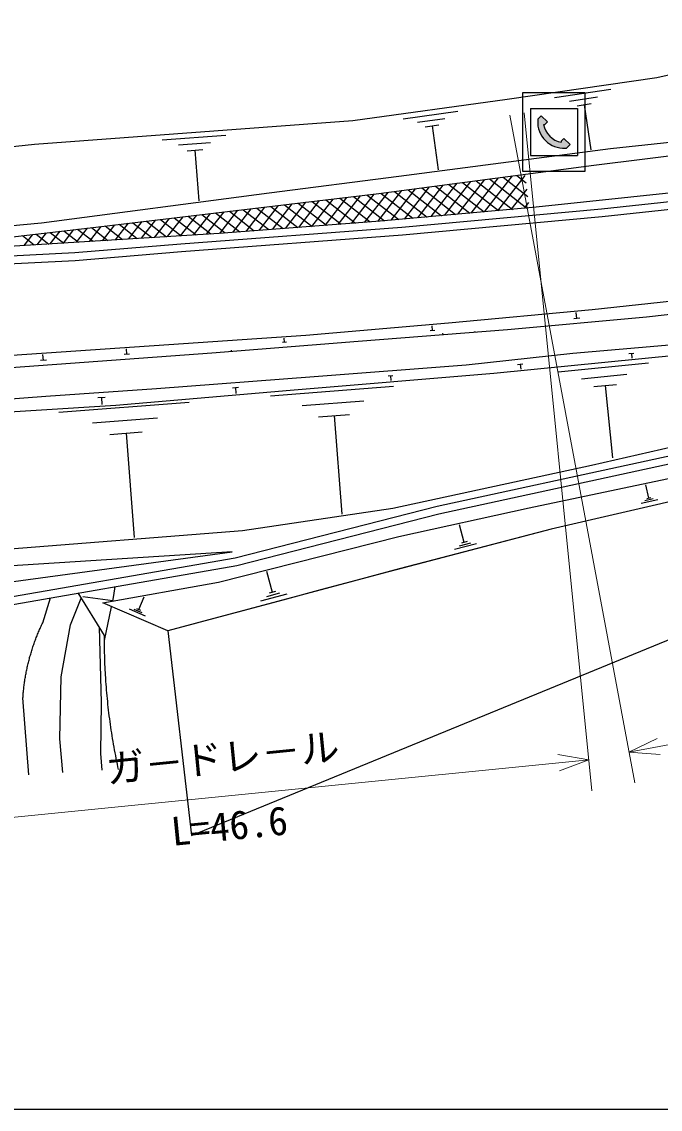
# Model space of a CAD drawing. Units: millimetres, scale not verified. Extents: x 40000 to 680000, y 20000 to 380000.
# Drawn here: x 487682 to 528529, y 205000 to 274508 of the extents above; entities that cross this region are included whole.
import ezdxf
from ezdxf.enums import TextEntityAlignment as Align

# ---------------------------------------------------------------- set-up
doc = ezdxf.new("R2010")
doc.units = ezdxf.units.MM
doc.header["$LTSCALE"] = 1000
doc.linetypes.add('CHAIN', pattern=[18.5, 12, -1.5, 3.5, -1.5])
for name, color, linetype, lineweight in [('M-BGD', 7, 'Continuous', 25), ('M-BMK', 2, 'CHAIN', 13), ('M-STR-HTXT', 7, 'Continuous', 13), ('M-STR-STRC', 7, 'Continuous', 25), ('M-TTL-BAND', 7, 'Continuous', 25)]:
    doc.layers.add(name, color=color, linetype=linetype, lineweight=lineweight)
doc.styles.add('@ＭＳ ゴシック', font='')
doc.styles.add('ＭＳ ゴシック', font='')
doc.styles.get('@ＭＳ ゴシック').set_extended_font_data('@MS Gothic')
doc.styles.get('ＭＳ ゴシック').set_extended_font_data('MS Gothic')

msp = doc.modelspace()

# ---------------------------------------------------------------- hatches: boundary and pattern name
at = {"layer": 'M-STR-STRC'}
msp.add_hatch(color=256, dxfattribs=at).paths.add_polyline_path([(520690, 268193), (520690, 268273), (520917, 268499), (521313, 268103), (521143, 267933), (521063, 267933), (521068, 267909), (521074, 267884), (521080, 267859), (521087, 267835), (521094, 267810), (521101, 267786), (521109, 267762), (521117, 267738), (521126, 267714), (521135, 267691), (521145, 267667), (521155, 267644), (521165, 267621), (521176, 267598), (521187, 267575), (521199, 267552), (521211, 267530), (521223, 267508), (521236, 267486), (521249, 267464), (521262, 267443), (521276, 267421), (521290, 267400), (521305, 267380), (521320, 267359), (521335, 267339), (521351, 267319), (521367, 267299), (521383, 267280), (521400, 267261), (521417, 267242), (521434, 267223), (521452, 267205), (521470, 267187), (521488, 267170), (521507, 267152), (521525, 267135), (521545, 267119), (521564, 267103), (521584, 267087), (521604, 267071), (521624, 267056), (521645, 267041), (521666, 267026), (521687, 267012), (521708, 266999), (521729, 266985), (521751, 266972), (521773, 266959), (521795, 266947), (521818, 266935), (521840, 266924), (521863, 266913), (521886, 266902), (521909, 266892), (521933, 266882), (521956, 266872), (521980, 266863), (522004, 266855), (522028, 266847), (522052, 266839), (522076, 266831), (522101, 266824), (522125, 266818), (522150, 266812), (522175, 266806), (522194, 266802), (522194, 266882), (522364, 267052), (522760, 266656), (522534, 266429), (522454, 266429), (522444, 266429), (522415, 266428), (522386, 266427), (522357, 266427), (522328, 266427), (522298, 266428), (522269, 266429), (522240, 266431), (522211, 266434), (522182, 266437), (522153, 266440), (522124, 266444), (522095, 266448), (522066, 266453), (522038, 266459), (522009, 266464), (521980, 266471), (521952, 266478), (521924, 266485), (521896, 266493), (521868, 266501), (521840, 266510), (521812, 266520), (521785, 266529), (521757, 266540), (521730, 266551), (521703, 266562), (521676, 266574), (521650, 266586), (521624, 266598), (521598, 266611), (521572, 266625), (521546, 266639), (521521, 266653), (521496, 266668), (521471, 266684), (521446, 266699), (521422, 266716), (521398, 266732), (521374, 266749), (521351, 266767), (521327, 266785), (521305, 266803), (521282, 266821), (521260, 266840), (521238, 266860), (521217, 266880), (521196, 266900), (521175, 266920), (521154, 266941), (521134, 266963), (521115, 266984), (521095, 267006), (521076, 267028), (521058, 267051), (521040, 267074), (521022, 267097), (521005, 267121), (520988, 267144), (520971, 267169), (520955, 267193), (520940, 267218), (520924, 267243), (520910, 267268), (520895, 267293), (520882, 267319), (520868, 267345), (520855, 267371), (520843, 267397), (520831, 267424), (520819, 267451), (520808, 267478), (520797, 267505), (520787, 267533), (520778, 267560), (520768, 267588), (520760, 267616), (520751, 267644), (520744, 267672), (520736, 267700), (520730, 267729), (520723, 267757), (520718, 267786), (520712, 267815), (520708, 267843), (520703, 267872), (520700, 267901), (520697, 267930), (520694, 267959), (520692, 267988), (520690, 268018), (520689, 268047), (520688, 268076), (520688, 268105), (520688, 268134), (520689, 268164)])

# ---------------------------------------------------------------- linework, layer by layer
at = {"layer": 'M-BGD'}
for p, q in [((521762, 269666), (525366, 270190)), ((522715, 269437), (524517, 269699)), ((523218, 269142), (524119, 269273)), ((523669, 269207), (524088, 266324)), ((512074, 268313), (515589, 268795)), ((513001, 268082), (514758, 268323)), ((513489, 267791), (514367, 267912)), ((513928, 267851), (514314, 265040)), ((496674, 266964), (500731, 267267)), ((497718, 266634), (499747, 266786)), ((498256, 266267), (499270, 266342)), ((498763, 266304), (499005, 263059)), ((513868, 262050), (515533, 264183)), ((514720, 262126), (516417, 264299)), ((515573, 262203), (517301, 264416)), ((515877, 264228), (518172, 262435)), ((516425, 262279), (518186, 264533)), ((516745, 264343), (519083, 262517)), ((517278, 262355), (519070, 264650)), ((517614, 264458), (519994, 262598)), ((518131, 262432), (519889, 264683)), ((518482, 264572), (520067, 263335)), ((519351, 264687), (519950, 264219)), ((508773, 261620), (510231, 263486)), ((509616, 261683), (511112, 263598)), ((510459, 261747), (511996, 263715)), ((510666, 263540), (512706, 261946)), ((511310, 261821), (512880, 263832)), ((511534, 263654), (513617, 262028)), ((512163, 261898), (513764, 263949)), ((512403, 263769), (514528, 262109)), ((513015, 261974), (514649, 264066)), ((513271, 263884), (515439, 262191)), ((514140, 263999), (516350, 262272)), ((515008, 264113), (517261, 262354)), ((518983, 262508), (520004, 263815)), ((502874, 261173), (504116, 262764)), ((503716, 261237), (504990, 262868)), ((504493, 262809), (506260, 261429)), ((504559, 261301), (505863, 262971)), ((505375, 262913), (507185, 261499)), ((505402, 261364), (506737, 263074)), ((506245, 261428), (507611, 263177)), ((506257, 263017), (508111, 261569)), ((507088, 261492), (508484, 263280)), ((507140, 263121), (509037, 261640)), ((507931, 261556), (509358, 263383)), ((508022, 263225), (509963, 261710)), ((508904, 263329), (510884, 261783)), ((509786, 263434), (511795, 261865)), ((519836, 262584), (520118, 262946)), ((497845, 260826), (498875, 262146)), ((498318, 262080), (499771, 260946)), ((498678, 260878), (499749, 262249)), ((499200, 262184), (500705, 261009)), ((499511, 260929), (500622, 262352)), ((500082, 262288), (501631, 261079)), ((500345, 260982), (501496, 262455)), ((500965, 262392), (502557, 261149)), ((501188, 261045), (502369, 262558)), ((501847, 262497), (503483, 261219)), ((502031, 261109), (503243, 262661)), ((502729, 262601), (504408, 261289)), ((503611, 262705), (505334, 261359)), ((492010, 260463), (492761, 261424)), ((492143, 261352), (493187, 260536)), ((492844, 260515), (493634, 261527)), ((493025, 261455), (494127, 260595)), ((493677, 260567), (494508, 261630)), ((493908, 261560), (495068, 260653)), ((494511, 260619), (495381, 261733)), ((494790, 261664), (496009, 260712)), ((495344, 260670), (496255, 261837)), ((495672, 261768), (496949, 260770)), ((496178, 260722), (497128, 261940)), ((496554, 261872), (497890, 260829)), ((497011, 260774), (498002, 262043)), ((497436, 261976), (498830, 260887)), ((487725, 260836), (488484, 260244)), ((487843, 260204), (488398, 260915)), ((488609, 260939), (489425, 260302)), ((488676, 260256), (489271, 261017)), ((489492, 261043), (490365, 260361)), ((489510, 260308), (490143, 261118)), ((490343, 260360), (491015, 261220)), ((490376, 261146), (491306, 260419)), ((491177, 260411), (491888, 261322)), ((491259, 261249), (492246, 260478)), ((524167, 256123), (536557, 257431)), ((527657, 255650), (538376, 256848)), ((514983, 255272), (524167, 256123)), ((523184, 255542), (523148, 255929)), ((505846, 254485), (514983, 255272)), ((518766, 254836), (527657, 255650)), ((523377, 255559), (522990, 255524)), ((482255, 252880), (505846, 254485)), ((509197, 254098), (518766, 254836)), ((514116, 254778), (513801, 254754)), ((513958, 254766), (513934, 255081)), ((514605, 254602), (514611, 254516)), ((516654, 254721), (516657, 254674)), ((499838, 253357), (509197, 254098)), ((504626, 254037), (504361, 254016)), ((504494, 254026), (504473, 254292)), ((530359, 253943), (522945, 253300)), ((483697, 252164), (499838, 253357)), ((489066, 252861), (489038, 253242)), ((494576, 253269), (494227, 253243)), ((494402, 253256), (494376, 253605)), ((501074, 253511), (501077, 253455)), ((522945, 253300), (516114, 252553)), ((526517, 253309), (526839, 253336)), ((526678, 253322), (526706, 253000)), ((489256, 252875), (488876, 252847)), ((516114, 252553), (506379, 251804)), ((519395, 252610), (519730, 252646)), ((519562, 252628), (519599, 252293)), ((521994, 252130), (527783, 252705)), ((506379, 251804), (496294, 251049)), ((511115, 251867), (511425, 251891)), ((511270, 251879), (511294, 251569)), ((523499, 251695), (526393, 251983)), ((496294, 251049), (489221, 250553)), ((501164, 251113), (501554, 251142)), ((501359, 251128), (501388, 250738)), ((503597, 250604), (511474, 251220)), ((524280, 251188), (525727, 251332)), ((525004, 251260), (525464, 246629)), ((489221, 250553), (484357, 250200)), ((492545, 250485), (493012, 250518)), ((492779, 250502), (492811, 250035)), ((505628, 249970), (509566, 250278)), ((490062, 249546), (498388, 250197)), ((492208, 248876), (496371, 249202)), ((506674, 249260), (508643, 249414)), ((507659, 249337), (508151, 243034)), ((493314, 248125), (495396, 248288)), ((494355, 248206), (494876, 241546)), ((524128, 246160), (534861, 248631)), ((511418, 243421), (524128, 246160)), ((527792, 244051), (527595, 244903)), ((528083, 244006), (527550, 243883)), ((527925, 244082), (527659, 244020)), ((501810, 241987), (511418, 243421)), ((528374, 243961), (527308, 243714)), ((484794, 240658), (501810, 241987)), ((515991, 241233), (515696, 242361)), ((516167, 241279), (515815, 241187)), ((516769, 241136), (515360, 240767)), ((516380, 241184), (515675, 241000)), ((503714, 238034), (503354, 239375)), ((493505, 237491), (491581, 237746)), ((495169, 236939), (495522, 237758)), ((504642, 237924), (502966, 237474)), ((504178, 237979), (503340, 237754)), ((503923, 238090), (503505, 237978)), ((492972, 234970), (493427, 237120)), ((495593, 236513), (494568, 236955)), ((495381, 236726), (494869, 236947)), ((495297, 236883), (495041, 236994))]:
    msp.add_line(p, q, dxfattribs=at)
for points in [[(568375, 278900), (564763, 278151), (562522, 277686), (548637, 275436), (528317, 270922), (518725, 269528), (508856, 268174), (488504, 266656), (470509, 264736), (470481, 264998), (466459, 264592)], [(568905, 276118), (568630, 275188), (567467, 273670), (565771, 272142), (563668, 270883), (559953, 269989), (554367, 269225), (547522, 268375), (540248, 267778), (532727, 267179), (525353, 266390), (511798, 264608), (503500, 263547), (488936, 261640), (475847, 260418), (470679, 259962), (469558, 260605), (467709, 262406), (466459, 264592)], [(478258, 259732), (492427, 261385), (510520, 263520), (524275, 265338), (530978, 266162), (539862, 266828), (550208, 267727), (560986, 269180), (562347, 269497), (564214, 270136), (565880, 271081), (568260, 273192), (569220, 274467)], [(569835, 271247), (568611, 270034), (566091, 268481), (563918, 267696), (559679, 267045), (554365, 266391), (544818, 265214), (520587, 262651), (510605, 261758), (500318, 260980), (485466, 260056), (478258, 259732)], [(471322, 258812), (481617, 259276), (491068, 259750), (497864, 260314), (511996, 261387), (524763, 262549), (537666, 263939), (555443, 265979), (560780, 266687)], [(471339, 258312), (481641, 258777), (491101, 259251), (497904, 259815), (512038, 260888), (524812, 262052), (537721, 263443), (555505, 265482), (560803, 266186)], [(564135, 258659), (561772, 257725), (549744, 256141), (540991, 254766), (532091, 253435), (517877, 252021), (504863, 250929), (493691, 249991), (483836, 249360)], [(485089, 238452), (501147, 240635), (485380, 239617), (475777, 252283)], [(478253, 234355), (484618, 237346), (501345, 240250), (514259, 243541), (541007, 249346), (550962, 246283), (559230, 246279)], [(478253, 234355), (478465, 233903), (484770, 236865), (501449, 239761), (514374, 243054), (540985, 248830), (550886, 245783), (559283, 245779)], [(492864, 237363), (500264, 238698), (511807, 241611), (520141, 243437), (528951, 245291), (537347, 247255), (540880, 248088), (552604, 244464), (552238, 242921)], [(552238, 242921), (552190, 242718), (540187, 246384), (521540, 242073), (510741, 239249), (497023, 235569), (492864, 237363)], [(549128, 240576), (552190, 242718), (540187, 246384), (521540, 242073)], [(521540, 242073), (514541, 240243), (511820, 239531), (509132, 238818), (506882, 238214), (504613, 237606), (502149, 236944), (499652, 236275), (497023, 235569), (498535, 222488), (545579, 241781)], [(493878, 226705), (493839, 226885), (493801, 227065), (493764, 227245), (493727, 227425), (493692, 227605), (493657, 227786), (493624, 227967), (493591, 228148), (493559, 228329), (493527, 228510), (493497, 228691), (493467, 228873), (493439, 229054), (493411, 229236), (493384, 229418), (493358, 229600), (493332, 229782), (493308, 229964), (493284, 230147), (493262, 230329), (493240, 230512), (493219, 230694), (493199, 230877), (493179, 231060), (493161, 231243), (493143, 231426), (493127, 231609), (493111, 231792), (493096, 231976), (493082, 232159), (493068, 232342), (493056, 232526), (493038, 232811), (493034, 232893), (493024, 233077), (493015, 233260), (493006, 233444), (492999, 233628), (492993, 233811), (492987, 233995), (492983, 234179), (492979, 234363), (492976, 234547), (492974, 234731), (492972, 234915), (492972, 235098), (492972, 235282), (491287, 237997)], [(493503, 237479), (493579, 237839), (493655, 238408)], [(488135, 226382), (487758, 231289), (487764, 231368), (487770, 231447), (487776, 231526), (487783, 231605), (487790, 231684), (487798, 231763), (487806, 231842), (487815, 231920), (487824, 231999), (487834, 232078), (487844, 232156), (487855, 232235), (487866, 232313), (487877, 232392), (487890, 232470), (487902, 232548), (487915, 232626), (487929, 232704), (487943, 232782), (487957, 232860), (487972, 232938), (487988, 233016), (488004, 233094), (488020, 233171), (488037, 233248), (488054, 233326), (488072, 233403), (488091, 233480), (488109, 233557), (488129, 233634), (488148, 233711), (488169, 233787), (488189, 233864), (488210, 233940), (488232, 234016), (488254, 234092), (488277, 234168), (488300, 234244), (488323, 234320), (488347, 234395), (488372, 234471), (488396, 234546), (488422, 234621), (488448, 234696), (488474, 234771), (488501, 234845), (488528, 234920), (488555, 234994), (488583, 235068), (488612, 235142), (488641, 235216), (488670, 235289), (488700, 235363), (488731, 235436), (488762, 235509), (488793, 235582), (488824, 235654), (488857, 235727), (488889, 235799), (488922, 235871), (488956, 235943), (488990, 236015), (489024, 236086), (489528, 237691)], [(490316, 226516), (490122, 228682), (490194, 232628), (490803, 235967), (491486, 237675)], [(492835, 226677), (492734, 227745), (492775, 230997), (492646, 235808)]]:
    msp.add_lwpolyline(points, dxfattribs=at)
at = {"layer": 'M-BMK'}
msp.add_arc((360204, 1370155), 1100000, 274.61339, 280.76109, dxfattribs=at)
at = {"layer": 'M-STR-HTXT'}
for p, q in [((518909, 268546), (526896, 225857)), ((519824, 268679), (524154, 225351)), ((526528, 227823), (571725, 236279)), ((528332, 228687), (526528, 227823)), ((477586, 222707), (523955, 227341)), ((523955, 227341), (521981, 227664)), ((522084, 226634), (523955, 227341)), ((526528, 227823), (528522, 227669))]:
    msp.add_line(p, q, dxfattribs=at)
at = {"layer": 'M-STR-STRC'}
for p, q in [((519725, 269964), (519725, 264964)), ((520225, 268964), (523225, 268964)), ((520225, 268964), (520225, 265964)), ((523225, 268964), (523225, 265964)), ((520225, 265964), (523225, 265964))]:
    msp.add_line(p, q, dxfattribs=at)
for points in [[(519725, 264964), (523725, 264964), (523725, 269964), (519725, 269964)], [(521063, 267933), (521143, 267933), (521313, 268103), (520917, 268499), (520690, 268273), (520690, 268193)], [(522454, 266429), (522534, 266429), (522760, 266656), (522364, 267052), (522194, 266882), (522194, 266802)]]:
    msp.add_lwpolyline(points, dxfattribs=at)
for centre, radius, start, end in [((522361, 268101), 1674, 176.84068, 273.15932), ((522487, 268226), 1453, 191.60151, 258.39849)]:
    msp.add_arc(centre, radius, start, end, dxfattribs=at)
at = {"layer": 'M-TTL-BAND'}
msp.add_line((40000, 205000), (579000, 205000), dxfattribs=at)

# ---------------------------------------------------------------- texts
at = {"layer": 'M-STR-HTXT', "style": 'ＭＳ ゴシック'}
msp.add_text('ガ－ドレ－ル', height=1833, rotation=5.707, dxfattribs=at).set_placement((500671, 226019), align=Align.BOTTOM_CENTER)
at = {"layer": 'M-STR-HTXT', "style": '@ＭＳ ゴシック'}
msp.add_text('L=46.6', height=1833, rotation=5.707, dxfattribs=at).set_placement((500870, 224029), align=Align.TOP_CENTER)

doc.saveas('drawing.dxf')
